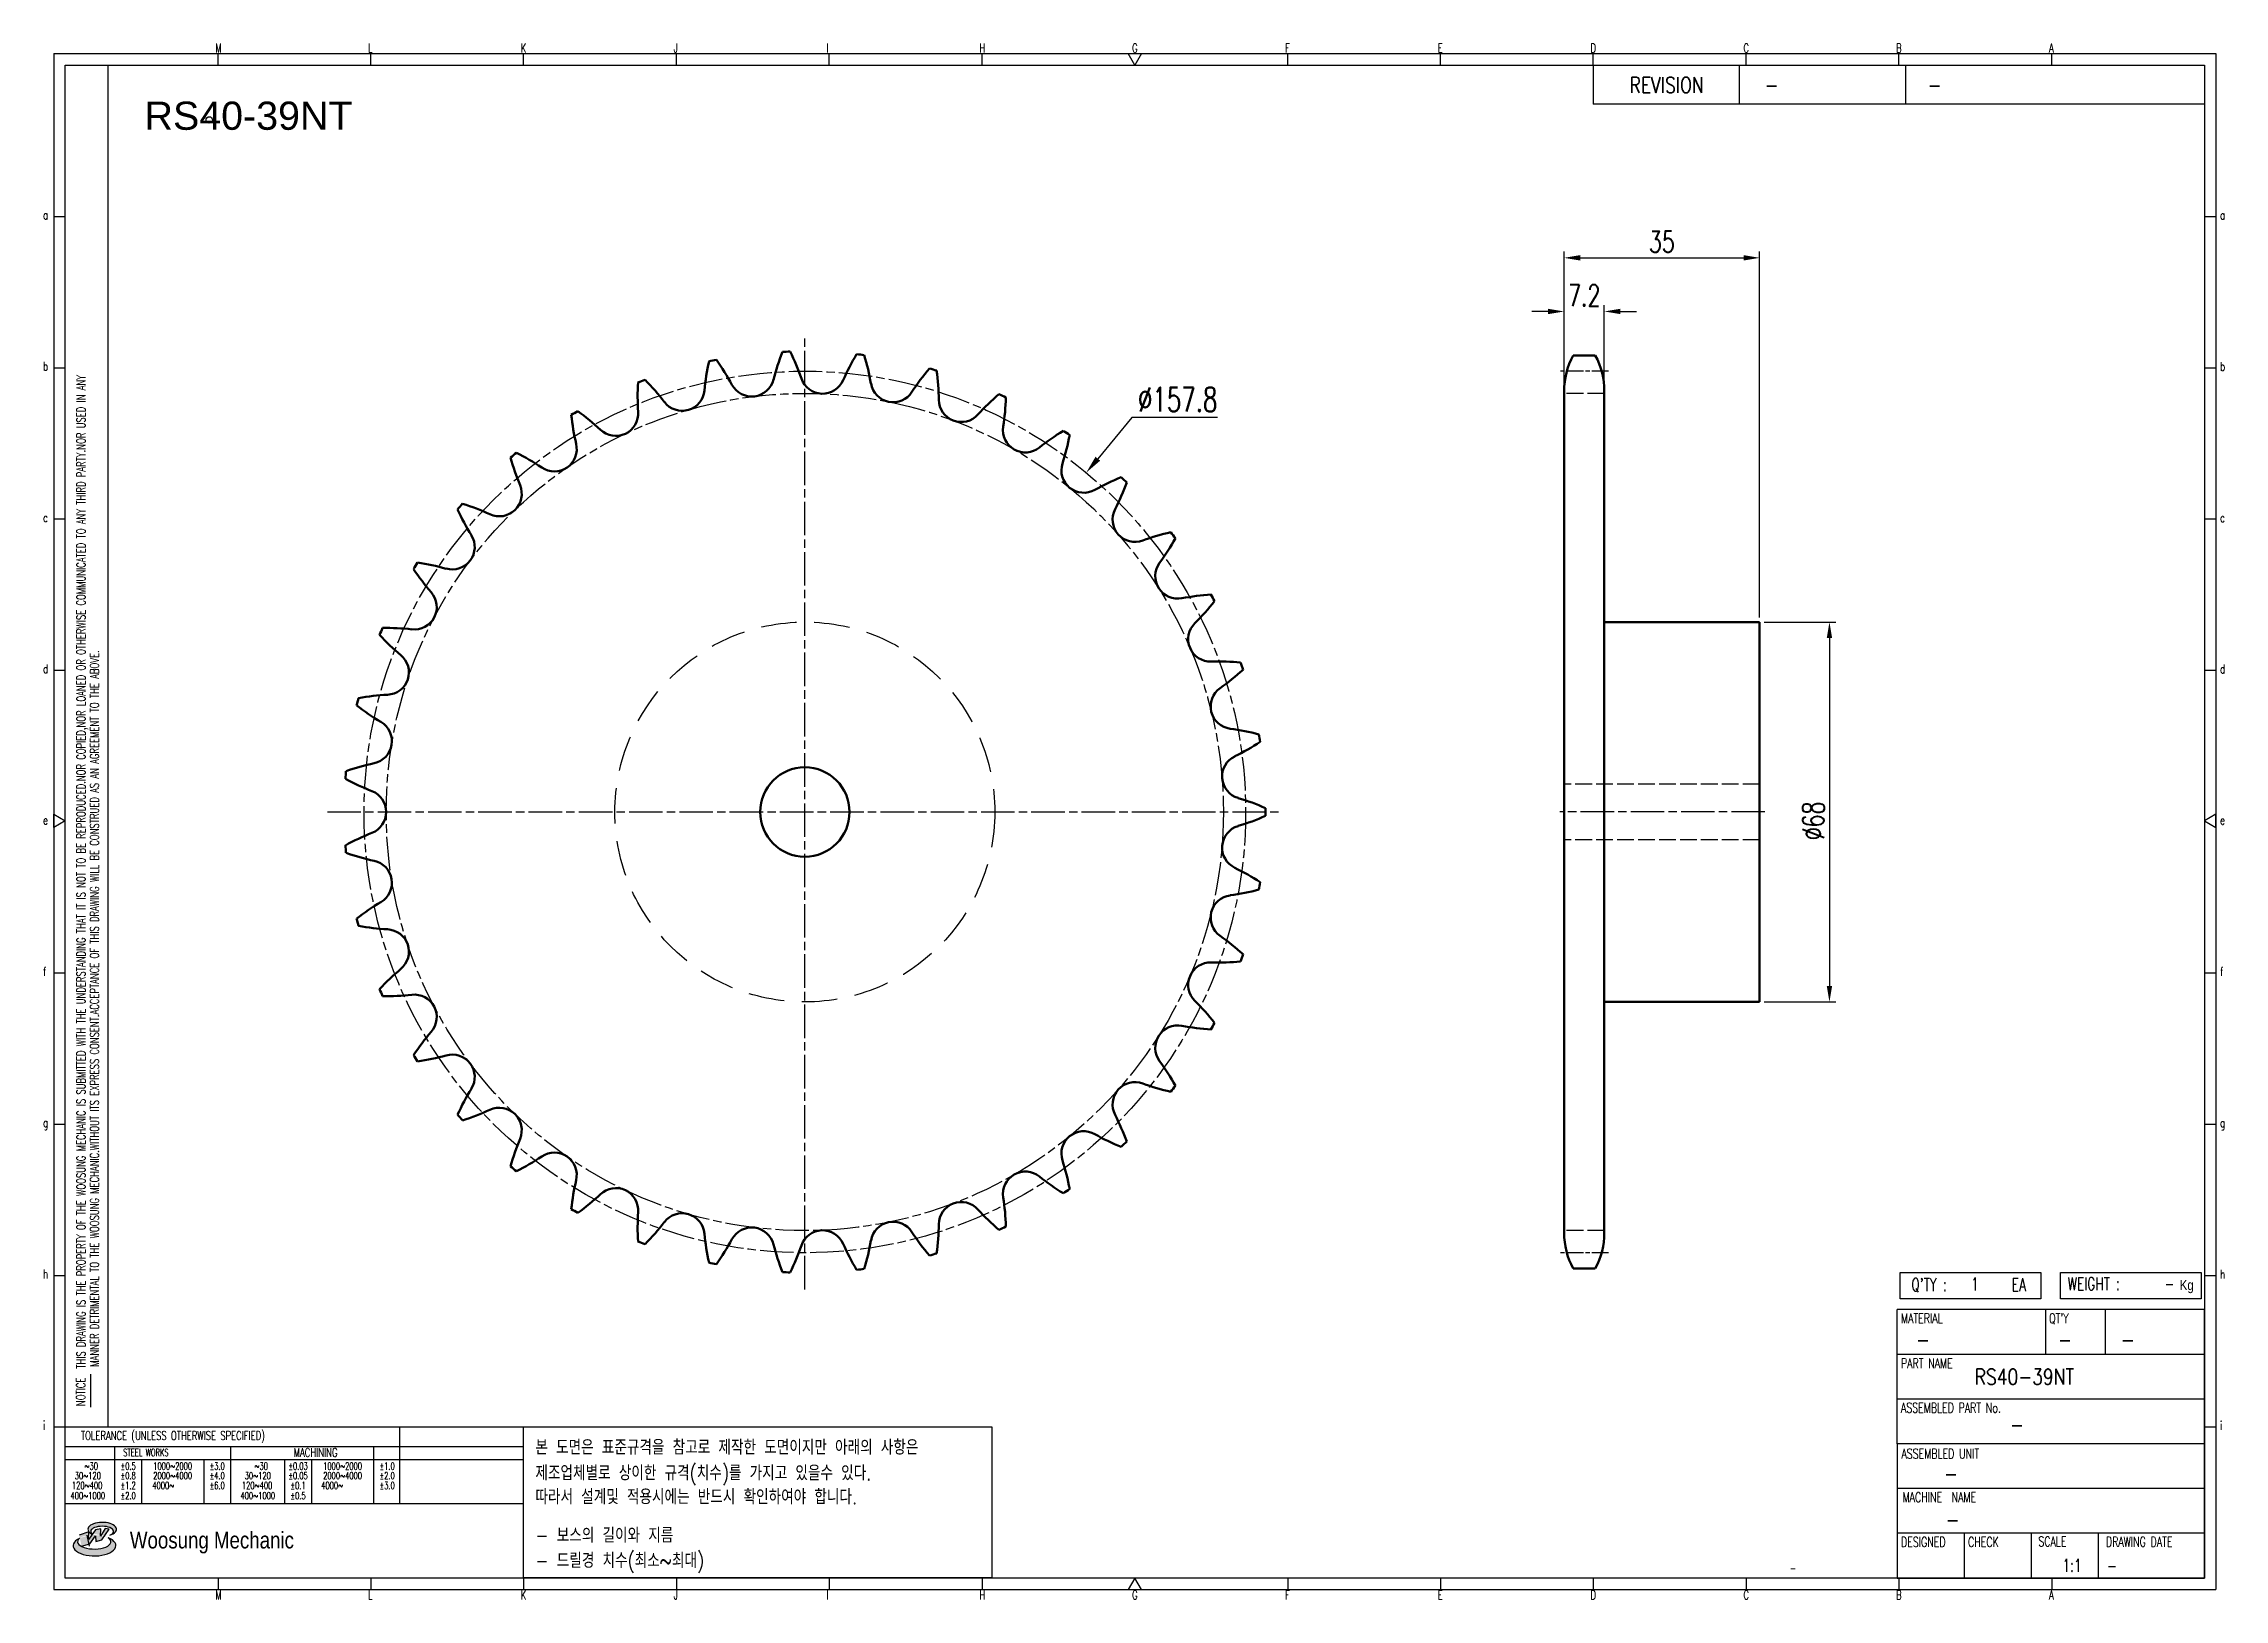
# Model space of a CAD drawing. Header units: millimetres. Extents: x 24041 to 24431, y 30 to 308.
import ezdxf
from ezdxf.enums import TextEntityAlignment as Align

# ---------------------------------------------------------------- set-up
doc = ezdxf.new("R2010")
doc.units = ezdxf.units.MM
for name, pattern in [('AM_ISO02W050', [7.5, 6, -1.5]), ('AM_ISO02W050x2', [3.75, 3, -0.75]), ('AM_ISO08W050', [18, 12, -1.5, 3, -1.5]), ('AM_ISO08W050x2', [9, 6, -0.75, 1.5, -0.75]), ('HIDDEN', [9.525, 6.35, -3.175])]:
    doc.linetypes.add(name, pattern=pattern)
for name, color, linetype, lineweight in [('AM_0N', 7, 'Continuous', 50), ('AM_3N', 6, 'AM_ISO02W050', 25), ('AM_7', 4, 'AM_ISO08W050', 25), ('AM_7N', 4, 'AM_ISO08W050', 25)]:
    doc.layers.add(name, color=color, linetype=linetype, lineweight=lineweight)
for name, color, linetype in [('HL', 2, 'HIDDEN'), ('S-DIM', 7, 'Continuous'), ('TITLE', 7, 'Continuous'), ('도면레이아웃', 7, 'Continuous')]:
    doc.layers.add(name, color=color, linetype=linetype)
doc.styles.add('HAN', font='ROMANS.shx', dxfattribs={"width": 0.7, "bigfont": 'whgtxt.shx'})
doc.styles.add('HKD_ST2', font='romans.shx', dxfattribs={"width": 0.7, "height": 4, "bigfont": '@extfont2.shx'})
doc.styles.add('HSG', font='SIMPLEX.shx', dxfattribs={"width": 0.7, "bigfont": 'HSG.shx'})
doc.styles.add('ROMANS', font='romans.shx', dxfattribs={"width": 0.7, "bigfont": 'whgtxt.shx'})
doc.styles.add('SLDTEXTSTYLE4', font='arial.ttf', dxfattribs={"width": 0.8})
doc.styles.get("Standard").update_dxf_attribs({"font": 'arial.ttf'})
doc.dimstyles.new('APP4', dxfattribs={"dimscale": 1.6, "dimtxt": 2.4, "dimasz": 1.8, "dimexe": 0.7, "dimexo": 0.5, "dimgap": 0.6, "dimtad": 1, "dimtoh": 1, "dimdec": 1, "dimrnd": 0.01, "dimzin": 9, "dimdsep": 46, "dimtxsty": 'HSG', "dimcen": 0, "dimclrd": 1, "dimclre": 1, "dimclrt": 256, "dimazin": 2, "dimtp": 1, "dimtm": 1, "dimtfac": 0.5, "dimtdec": 1, "dimtofl": 0, "dimtmove": 0, "dimatfit": 3, "dimfxl": 0, "dimtvp": 1, "dimtolj": 2, "dimlwd": -1, "dimlwe": -1, "dimarcsym": 0})
doc.dimstyles.new('APP8', dxfattribs={"dimscale": 1.8, "dimtxt": 2.4, "dimasz": 1.8, "dimexe": 0.7, "dimexo": 0.5, "dimgap": 0.6, "dimtad": 1, "dimtoh": 1, "dimdec": 1, "dimrnd": 0.01, "dimzin": 9, "dimdsep": 46, "dimtxsty": 'HSG', "dimcen": 0, "dimclrd": 1, "dimclre": 1, "dimclrt": 256, "dimazin": 2, "dimtp": 1, "dimtm": 1, "dimtfac": 0.5, "dimtdec": 1, "dimtofl": 0, "dimtmove": 0, "dimatfit": 3, "dimfxl": 0, "dimtvp": 1, "dimtolj": 2, "dimlwd": -1, "dimlwe": -1, "dimarcsym": 0})

# ---------------------------------------------------------------- blocks, each defined once
blk = doc.blocks.new('SUYWSHJH')
at = {"layer": '도면레이아웃'}
h = blk.add_hatch(color=10, dxfattribs=at)
h.paths.add_polyline_path([(1.544, 35.177), (1.554, 34.966), (1.779, 35.034), (2.054, 35.422), (1.908, 35.446), (1.728, 35.167), (1.741, 35.439), (1.547, 35.405), (1.292, 35.041), (1.295, 35.33), (0.943, 35.208), (1.03, 34.8), (1.336, 34.885)])
edge = h.paths.add_edge_path()
edge.add_ellipse((1.795, 35.421), major_axis=(-0.53, 0), ratio=0.487785, start_angle=122.36065, end_angle=403.39574)
edge.add_line((1.411, 35.244), (1.419, 35.261))
edge.add_ellipse((1.798, 35.344), major_axis=(-0.423, 0), ratio=0.444396, start_angle=131.58977, end_angle=386.19408, ccw=False)
edge = h.paths.add_edge_path()
edge.add_ellipse((1.512, 34.815), major_axis=(-0.793, 0), ratio=0.480113, start_angle=314.67633, end_angle=590.85213)
edge.add_ellipse((1.501, 34.958), major_axis=(-0.62, 0), ratio=0.43311, start_angle=331.7024, end_angle=574.42495, ccw=False)
for p, q in [((0, 90.118), (80.15, 90.118)), ((0, 90.118), (0, 33.191)), ((6.089, 89.693), (6.089, 90.118)), ((11.753, 89.693), (11.753, 90.118)), ((17.418, 89.693), (17.418, 90.118)), ((23.082, 89.693), (23.082, 90.118)), ((28.746, 89.693), (28.746, 90.118)), ((34.411, 89.693), (34.411, 90.118)), ((45.739, 89.693), (45.739, 90.118)), ((51.404, 89.693), (51.404, 90.118)), ((57.068, 89.693), (57.068, 90.118)), ((62.732, 89.693), (62.732, 90.118)), ((68.397, 89.693), (68.397, 90.118)), ((74.061, 89.693), (74.061, 90.118)), ((80.15, 90.118), (80.15, 33.191)), ((0, 84.085), (0.425, 84.085)), ((79.725, 84.085), (80.15, 84.085)), ((0, 78.478), (0.425, 78.478)), ((79.725, 78.478), (80.15, 78.478)), ((0, 72.87), (0.425, 72.87)), ((79.725, 72.87), (80.15, 72.87)), ((0, 67.262), (0.425, 67.262)), ((79.725, 67.262), (80.15, 67.262)), ((0, 56.047), (0.425, 56.047)), ((79.725, 56.047), (80.15, 56.047)), ((0, 50.439), (0.425, 50.439)), ((79.725, 50.439), (80.15, 50.439)), ((0, 44.832), (0.425, 44.832)), ((79.725, 44.832), (80.15, 44.832)), ((1.377, 39.947), (1.377, 41.174)), ((0, 39.224), (0.425, 39.224)), ((79.725, 39.224), (80.15, 39.224)), ((0, 33.191), (80.15, 33.191)), ((6.089, 33.616), (6.089, 33.191)), ((11.753, 33.616), (11.753, 33.191)), ((17.418, 33.616), (17.418, 33.191)), ((23.082, 33.616), (23.082, 33.191)), ((28.746, 33.616), (28.746, 33.191)), ((34.411, 33.616), (34.411, 33.191)), ((45.739, 33.616), (45.739, 33.191)), ((51.404, 33.616), (51.404, 33.191)), ((57.068, 33.616), (57.068, 33.191)), ((62.732, 33.616), (62.732, 33.191)), ((68.397, 33.616), (68.397, 33.191)), ((74.061, 33.616), (74.061, 33.191))]:
    blk.add_line(p, q)
at = {"color": 2}
for p, q in [((2.017, 39.224), (2.017, 89.693)), ((0.425, 39.224), (17.418, 39.224)), ((12.816, 39.224), (12.816, 36.382)), ((17.418, 33.616), (17.418, 39.224)), ((0.425, 38.487), (17.418, 38.487)), ((0.425, 38.012), (17.418, 38.012)), ((2.257, 38.487), (2.257, 36.382)), ((3.257, 38.012), (3.257, 36.382)), ((5.557, 38.012), (5.557, 36.382)), ((6.557, 38.5), (6.557, 36.382)), ((8.557, 38.012), (8.557, 36.382)), ((9.557, 38.026), (9.557, 36.382)), ((11.857, 38.487), (11.857, 36.382)), ((0.425, 36.382), (17.418, 36.382))]:
    blk.add_line(p, q, dxfattribs=at)
at = {"color": 6, "ltscale": 0.5}
for p, q in [((57.068, 89.693), (57.068, 88.246)), ((62.47, 89.693), (62.47, 88.246)), ((68.635, 89.693), (68.635, 88.246)), ((79.725, 88.246), (57.068, 88.246)), ((68.336, 38.59), (68.336, 43.563)), ((79.725, 43.563), (68.336, 43.563)), ((73.827, 43.563), (73.827, 41.905)), ((76.037, 43.563), (76.037, 41.905)), ((79.725, 38.59), (79.725, 43.563)), ((79.725, 41.905), (68.336, 41.905)), ((79.725, 40.248), (68.336, 40.248)), ((68.336, 38.59), (68.336, 33.616)), ((79.725, 38.59), (68.336, 38.59)), ((79.725, 33.616), (79.725, 38.59)), ((79.725, 36.932), (68.336, 36.932)), ((79.725, 35.274), (68.336, 35.274)), ((70.822, 33.616), (70.822, 35.274)), ((73.309, 33.616), (73.309, 35.274)), ((75.796, 33.616), (75.796, 35.274)), ((68.336, 33.616), (79.725, 33.616))]:
    blk.add_line(p, q, dxfattribs=at)
for points in [[(40.075, 89.693), (39.83, 90.118), (40.32, 90.118)], [(0.425, 89.693), (79.725, 89.693), (79.725, 33.616), (0.425, 33.616)], [(0.425, 61.679), (0, 61.433), (0, 61.924)], [(79.725, 61.679), (80.15, 61.433), (80.15, 61.924)], [(40.075, 33.616), (39.83, 33.191), (40.32, 33.191)]]:
    blk.add_lwpolyline(points, close=True)
at = {"layer": 'TITLE', "color": 20}
for p, q in [((68.449, 43.961), (68.449, 44.936)), ((68.449, 44.936), (73.654, 44.936)), ((73.654, 44.936), (73.654, 43.961)), ((74.39, 43.961), (74.39, 44.936)), ((74.39, 44.936), (79.595, 44.936)), ((79.595, 44.936), (79.595, 43.961)), ((73.654, 43.961), (68.449, 43.961)), ((79.595, 43.961), (74.39, 43.961))]:
    blk.add_line(p, q, dxfattribs=at)
at = {"layer": '도면레이아웃'}
for p, q in [((1.295, 35.33), (0.943, 35.208)), ((1.03, 34.8), (1.336, 34.885)), ((1.224, 35.208), (1.311, 34.8)), ((1.224, 35.208), (1.224, 35.208)), ((1.547, 35.405), (1.292, 35.041)), ((1.292, 35.041), (1.295, 35.33)), ((1.336, 34.885), (1.544, 35.177)), ((1.419, 35.261), (1.411, 35.244)), ((1.544, 35.177), (1.554, 34.966)), ((1.741, 35.439), (1.547, 35.405)), ((1.554, 34.966), (1.779, 35.034)), ((1.908, 35.446), (1.728, 35.167)), ((1.728, 35.167), (1.741, 35.439)), ((1.779, 35.034), (2.054, 35.422)), ((2.054, 35.422), (1.908, 35.446))]:
    blk.add_line(p, q, dxfattribs=at)
for centre, major_axis, ratio, start_param, end_param in [((1.795, 35.421), (-0.53, 0), 0.487785, 2.135596, 7.040584), ((1.512, 34.815), (-0.793, 0), 0.480113, 5.492138, 10.312315), ((1.501, 34.958), (-0.62, 0), 0.43311, 5.789299, 10.025607), ((1.798, 35.344), (-0.423, 0), 0.444396, 2.296675, 6.740358)]:
    blk.add_ellipse(centre, major_axis=major_axis, ratio=ratio, start_param=start_param, end_param=end_param, dxfattribs=at)
at = {"color": 4, "style": 'HKD_ST2', "width": 0.7}
for s, p in [('M', (5.988, 90.164)), ('L', (11.652, 90.164)), ('K', (17.316, 90.164)), ('J', (22.981, 90.164)), ('I', (28.645, 90.164)), ('H', (34.309, 90.164)), ('G', (39.974, 90.164)), ('F', (45.638, 90.164)), ('E', (51.302, 90.164)), ('D', (56.967, 90.164)), ('C', (62.631, 90.164)), ('B', (68.295, 90.164)), ('A', (73.96, 90.164)), ('a', (-0.395, 83.976)), ('a', (80.305, 83.97)), ('b', (-0.395, 78.368)), ('b', (80.305, 78.362)), ('c', (-0.395, 72.76)), ('c', (80.305, 72.754)), ('d', (-0.395, 67.153)), ('d', (80.305, 67.147)), ('e', (-0.395, 61.545)), ('e', (80.305, 61.539)), ('f', (-0.395, 55.937)), ('f', (80.305, 55.931)), ('g', (-0.395, 50.33)), ('g', (80.305, 50.324)), ('h', (-0.395, 44.722)), ('h', (80.305, 44.716)), ('i', (-0.395, 39.114)), ('i', (80.305, 39.108)), ('M', (5.988, 32.824)), ('L', (11.652, 32.824)), ('K', (17.316, 32.824)), ('J', (22.981, 32.824)), ('I', (28.645, 32.824)), ('H', (34.309, 32.824)), ('G', (39.974, 32.824)), ('F', (45.638, 32.824)), ('E', (51.302, 32.824)), ('D', (56.967, 32.824)), ('C', (62.631, 32.824)), ('B', (68.295, 32.824)), ('A', (73.96, 32.824))]:
    blk.add_text(s, height=0.326, dxfattribs=at).set_placement(p)
for s, height, style, width, p in [('REVISION', 0.5806, 'HAN', 0.8, (58.415, 88.664)), ('-', 0.581, 'HAN', 0.8, (63.426, 88.664)), ('-', 0.581, 'HAN', 0.8, (69.468, 88.664)), ("Q'TY : ", 0.4746, 'HKD_ST2', 0.7, (68.857, 44.253)), ('1', 0.475, 'HKD_ST2', 0.7, (71.071, 44.275)), ('EA', 0.4746, 'HKD_ST2', 0.7, (72.578, 44.253)), ('WEIGHT : ', 0.4746, 'HKD_ST2', 0.7, (74.65, 44.286)), ('-', 0.581, 'HAN', 0.8, (69.029, 42.157)), ('-', 0.581, 'HAN', 0.8, (74.289, 42.157)), ('-', 0.581, 'HAN', 0.8, (76.623, 42.157)), ('-', 0.581, 'HAN', 0.8, (72.515, 39.013)), ('-', 0.581, 'HAN', 0.8, (70.067, 37.189)), ('-', 0.581, 'HAN', 0.8, (70.126, 35.48)), ('1:1', 0.4746, 'HKD_ST2', 0.7, (74.458, 33.848)), ('-', 0.475, 'HKD_ST2', 0.7, (76.112, 33.837))]:
    blk.add_text(s, height=height, dxfattribs=dict(style=style, width=width)).set_placement(p)
at = {"color": 6, "style": 'HKD_ST2', "width": 0.7}
for s, p in [(' THIS DRAWING IS THE PROPERTY OF THE WOOSUNG MECHANIC IS SUBMITTED WITH THE UNDERSTANDING THAT IT IS NOT TO BE REPRODUCED.NOR COPIED,NOR LOANED OR OTHERWISE COMMUNICATED TO ANY THIRD PARTY.NOR USED IN ANY', (1.173, 41.217)), ('MANNER DETRIMENTAL TO THE WOOSUNG MECHANIC.WITHOUT ITS EXPRESS CONSENT.ACCEPTANCE OF THIS DRAWING WILL BE CONSTRUED AS AN AGREEMENT TO THE ABOVE.', (1.672, 41.447))]:
    blk.add_text(s, height=0.326266, rotation=90, dxfattribs=at).set_placement(p)
at = {"style": 'HKD_ST2', "width": 0.7}
blk.add_text('-', height=0.475, dxfattribs=at).set_placement((78.613, 44.286), align=Align.RIGHT)
at = {"color": 4, "style": 'HKD_ST2', "width": 0.7}
for s, height, p in [('MATERIAL', 0.3651, (68.474, 43.425)), ("QT'Y", 0.3651, (73.965, 43.425)), ('PART NAME', 0.3651, (68.474, 41.756)), ('ASSEMBLED PART No.', 0.36511, (68.474, 40.109)), ('ASSEMBLED UNIT', 0.36511, (68.49, 38.408)), ('MACHINE  NAME', 0.36511, (68.532, 36.794)), ('DESIGNED', 0.3651, (68.474, 35.136)), ('CHECK', 0.3651, (70.961, 35.136)), ('SCALE', 0.3651, (73.566, 35.153)), ('DRAWING DATE', 0.36511, (76.071, 35.141))]:
    blk.add_text(s, height=height, dxfattribs=at).set_placement(p, align=Align.TOP_LEFT)
at = {"style": 'HKD_ST2', "width": 0.7}
blk.add_text('NOTICE', height=0.3263, rotation=90, dxfattribs=at).set_placement((1.163, 39.988))
for s, height, style, width, p in [('TOLERANCE (UNLESS OTHERWISE SPECIFIED)', 0.32627, 'HKD_ST2', 0.7, (4.417, 38.896)), ('-', 0.326, 'ROMANS', 0.65, (64.469, 33.975))]:
    blk.add_text(s, height=height, dxfattribs=dict(style=style, width=width)).set_placement(p, align=Align.MIDDLE_CENTER)
at = {"color": 4, "style": 'HKD_ST2', "width": 0.7}
for s, height, p in [('STEEL WORKS', 0.26101, (3.416, 38.268)), ('MACHINING', 0.3263, (9.707, 38.27)), ('%%P0.5', 0.261, (2.757, 37.762)), ('%%P0.8', 0.261, (2.757, 37.411)), ('%%P3.0', 0.261, (6.057, 37.762)), ('%%P4.0', 0.261, (6.057, 37.411)), ('%%P0.03', 0.261, (9.057, 37.762)), ('%%P0.05', 0.261, (9.057, 37.411)), ('%%P1.0', 0.261, (12.357, 37.762)), ('%%P2.0', 0.261, (12.357, 37.411)), ('%%P1.2', 0.261, (2.757, 37.045)), ('%%P2.0', 0.261, (2.757, 36.67)), ('%%P6.0', 0.261, (6.057, 37.045)), ('%%P0.1', 0.261, (9.057, 37.045)), ('%%P0.5', 0.261, (9.057, 36.67)), ('%%P3.0', 0.261, (12.357, 37.045))]:
    blk.add_text(s, height=height, dxfattribs=at).set_placement(p, align=Align.MIDDLE)
for s, height, p in [('30%%126120', 0.261, (1.263, 37.411)), ('%%12630', 0.261, (1.389, 37.762)), ('2000%%1264000', 0.26101, (4.407, 37.411)), ('1000%%1262000', 0.26101, (4.407, 37.762)), ('30%%126120', 0.261, (7.563, 37.411)), ('%%12630', 0.261, (7.689, 37.762)), ('2000%%1264000', 0.26101, (10.707, 37.411)), ('1000%%1262000', 0.26101, (10.707, 37.762)), ('400%%1261000', 0.26101, (1.263, 36.67)), ('120%%126400', 0.26101, (1.237, 37.045)), ('4000%%126', 0.261, (4.061, 37.045)), ('400%%1261000', 0.26101, (7.563, 36.67)), ('120%%126400', 0.26101, (7.537, 37.045)), ('4000%%126', 0.261, (10.321, 37.045))]:
    blk.add_text(s, height=height, dxfattribs=at).set_placement(p, align=Align.MIDDLE_CENTER)
at = {"color": 1, "style": 'SLDTEXTSTYLE4', "width": 0.8}
blk.add_text('Woosung Mechanic', height=0.61957, dxfattribs=at).set_placement((2.822, 34.711))
at = {"layer": 'TITLE', "width": 0.8}
blk.add_text('Kg', height=0.3789, dxfattribs=at).set_placement((78.807, 44.286))
blk = doc.blocks.new('*D2')
at = {"layer": 'Defpoints', "color": 0, "transparency": 16777216}
for p in [(24227.68, 231.58), (24126.94, 110.08)]:
    blk.add_point(p, dxfattribs=at)
at = {"layer": 'S-DIM', "color": 1, "transparency": 16777216}
for p, q in [((24235.85, 241.42), (24229.75, 234.07)), ((24251.18, 241.42), (24235.85, 241.42))]:
    blk.add_line(p, q, dxfattribs=at)
blk.add_solid([(24229.34, 234.41), (24230.17, 233.72), (24227.68, 231.58)], dxfattribs=at)
at = {"layer": 'S-DIM', "transparency": 16777216, "insert": (24244.05, 244.66), "char_height": 4.32, "attachment_point": 5, "style": 'HSG'}
blk.add_mtext('\\A2;∅157.8', dxfattribs=at)
blk = doc.blocks.new('*D3')
at = {"layer": 'Defpoints', "color": 0, "transparency": 16777216}
for p in [(24320.43, 260.43), (24313.23, 245.77), (24320.43, 245.77)]:
    blk.add_point(p, dxfattribs=at)
at = {"layer": 'S-DIM', "color": 1, "transparency": 16777216}
for p, q in [((24310.35, 260.43), (24307.47, 260.43)), ((24313.23, 246.57), (24313.23, 261.55)), ((24320.43, 246.57), (24320.43, 261.55)), ((24323.31, 260.43), (24326.19, 260.43))]:
    blk.add_line(p, q, dxfattribs=at)
for points in [[(24310.35, 260.91), (24310.35, 259.95), (24313.23, 260.43)], [(24323.31, 260.91), (24323.31, 259.95), (24320.43, 260.43)]]:
    blk.add_solid(points, dxfattribs=at)
at = {"layer": 'S-DIM', "transparency": 16777216, "insert": (24316.83, 263.31), "char_height": 3.84, "attachment_point": 5, "style": 'HSG'}
blk.add_mtext('\\A2;7.2', dxfattribs=at)
blk = doc.blocks.new('*D4')
at = {"layer": 'Defpoints', "color": 0, "transparency": 16777216}
for p in [(24348.23, 270.03), (24313.23, 245.77), (24348.23, 204.83)]:
    blk.add_point(p, dxfattribs=at)
at = {"layer": 'S-DIM', "color": 1, "transparency": 16777216}
for p, q in [((24313.23, 246.57), (24313.23, 271.15)), ((24316.11, 270.03), (24345.35, 270.03)), ((24348.23, 205.63), (24348.23, 271.15))]:
    blk.add_line(p, q, dxfattribs=at)
for points in [[(24316.11, 270.51), (24316.11, 269.55), (24313.23, 270.03)], [(24345.35, 270.51), (24345.35, 269.55), (24348.23, 270.03)]]:
    blk.add_solid(points, dxfattribs=at)
at = {"layer": 'S-DIM', "transparency": 16777216, "insert": (24330.73, 272.91), "char_height": 3.84, "attachment_point": 5, "style": 'HSG'}
blk.add_mtext('\\A2;35', dxfattribs=at)
blk = doc.blocks.new('*D5')
at = {"layer": 'Defpoints', "color": 0, "transparency": 16777216}
for p in [(24348.23, 204.83), (24348.23, 136.83), (24360.73, 136.83)]:
    blk.add_point(p, dxfattribs=at)
at = {"layer": 'S-DIM', "color": 1, "transparency": 16777216}
for p, q in [((24349.03, 204.83), (24361.85, 204.83)), ((24360.73, 201.95), (24360.73, 139.71)), ((24349.03, 136.83), (24361.85, 136.83))]:
    blk.add_line(p, q, dxfattribs=at)
for points in [[(24360.25, 201.95), (24361.21, 201.95), (24360.73, 204.83)], [(24360.25, 139.71), (24361.21, 139.71), (24360.73, 136.83)]]:
    blk.add_solid(points, dxfattribs=at)
at = {"layer": 'S-DIM', "transparency": 16777216, "insert": (24357.85, 169.23), "char_height": 3.84, "attachment_point": 5, "rotation": 90, "style": 'HSG'}
blk.add_mtext('\\A2;%%c68', dxfattribs=at)

msp = doc.modelspace()

# ---------------------------------------------------------------- linework, layer by layer
at = {"color": 4}
msp.add_lwpolyline([(24126.96, 60.79), (24210.81, 60.79), (24210.81, 33.71), (24126.96, 33.71)], close=True, dxfattribs=at)
msp.add_circle((24070.69, 294.71), 0.583)
at = {"layer": 'AM_0N'}
for p, q in [((24314.85, 252.55), (24318.82, 252.55)), ((24313.23, 246.15), (24313.23, 95.51)), ((24320.43, 246.15), (24320.43, 95.51)), ((24320.43, 204.83), (24348.23, 204.83)), ((24348.23, 204.83), (24348.23, 136.83)), ((24320.43, 136.83), (24348.23, 136.83)), ((24314.85, 89.11), (24318.82, 89.11))]:
    msp.add_line(p, q, dxfattribs=at)
msp.add_circle((24177.31, 170.83), 8, dxfattribs=at)
for centre, radius, start, end in [((24198.31, 242.9), 39.11, 167.3211, 175), ((24177.31, 170.83), 82.47, 101.0657, 102.0113), ((24129.74, 228.91), 39.11, 28.0769, 35.7558), ((24209.6, 238.6), 39.11, 158.0903, 165.7692), ((24177.31, 170.83), 82.47, 91.8349, 92.7805), ((24139.68, 235.79), 39.11, 18.8462, 26.5251), ((24220.06, 232.55), 39.11, 148.8595, 156.5385), ((24177.31, 170.83), 82.47, 82.6041, 83.5497), ((24150.58, 240.98), 39.11, 9.6154, 17.2943), ((24229.4, 224.89), 39.11, 139.6288, 147.3077), ((24177.31, 170.83), 82.47, 73.3733, 74.319), ((24326.73, 246.15), 13.5, 151.7009, 180), ((24306.93, 246.15), 13.5, 0, 28.2991), ((24186.48, 245.34), 39.11, 176.5518, 184.2308), ((24177.31, 170.83), 82.47, 110.2964, 111.242), ((24121.04, 220.52), 39.11, 37.3077, 44.9866), ((24155.35, 246.66), 4.01, 217.3077, 355), ((24167.8, 249.21), 4.01, 208.0769, 345.7692), ((24180.49, 249.72), 4.01, 198.8462, 336.5385), ((24193.11, 248.19), 4.01, 189.6154, 327.3077), ((24162.18, 244.36), 39.11, 0.3846, 8.0635), ((24177.31, 170.83), 82.47, 119.5272, 120.4728), ((24113.8, 210.85), 39.11, 46.5385, 54.2174), ((24143.47, 242.16), 4.01, 226.5385, 4.2308), ((24205.31, 244.65), 4.01, 180.3846, 318.0769), ((24237.4, 215.83), 39.11, 130.398, 138.0769), ((24177.31, 170.83), 82.47, 64.1426, 65.0882), ((24174.18, 245.84), 39.11, 351.1538, 358.8328), ((24174.41, 245.84), 39.11, 185.7826, 193.4615), ((24216.79, 239.2), 4.01, 171.1538, 308.8462), ((24243.84, 205.61), 39.11, 121.1672, 128.8462), ((24186.25, 245.37), 39.11, 341.9231, 349.602), ((24177.31, 170.83), 82.47, 54.9118, 55.8574), ((24177.31, 170.83), 82.47, 128.758, 129.7036), ((24162.41, 244.41), 39.11, 195.0134, 202.6923), ((24108.2, 200.15), 39.11, 55.7692, 63.4482), ((24132.46, 235.8), 4.01, 235.7692, 13.4615), ((24227.25, 231.99), 4.01, 161.9231, 299.6154), ((24248.56, 194.49), 39.11, 111.9365, 119.6154), ((24177.31, 170.83), 82.47, 45.681, 46.6267), ((24122.62, 227.77), 4.01, 245, 22.6923), ((24198.09, 242.97), 39.11, 332.6923, 340.3712), ((24177.31, 170.83), 82.47, 137.9887, 138.9343), ((24150.8, 241.06), 39.11, 204.2442, 211.9231), ((24104.39, 188.68), 39.11, 65, 72.6789), ((24236.41, 223.18), 4.01, 152.6923, 290.3846), ((24114.2, 218.26), 4.01, 254.2308, 31.9231), ((24251.44, 182.76), 39.11, 102.7057, 110.3846), ((24209.39, 238.7), 39.11, 323.4615, 331.1405), ((24177.31, 170.83), 82.47, 36.4503, 37.3959), ((24177.31, 170.83), 82.47, 147.2195, 148.1651), ((24102.47, 176.75), 39.11, 74.2308, 81.9097), ((24244.05, 213.03), 4.01, 143.4615, 281.1538), ((24139.88, 235.9), 39.11, 213.4749, 221.1538), ((24107.4, 207.52), 4.01, 263.4615, 41.1538), ((24252.39, 170.71), 39.11, 93.4749, 101.1538), ((24219.87, 232.68), 39.11, 314.2308, 321.9097), ((24177.31, 170.83), 82.47, 27.2195, 28.1651), ((24177.31, 170.83), 82.47, 156.4503, 157.3959), ((24102.49, 164.67), 39.11, 83.4615, 91.1405), ((24249.95, 201.77), 4.01, 134.2308, 271.9231), ((24129.92, 229.05), 39.11, 222.7057, 230.3846), ((24102.42, 195.83), 4.01, 272.6923, 50.3846), ((24251.4, 158.67), 39.11, 84.2442, 91.9231), ((24229.24, 225.05), 39.11, 305, 312.6789), ((24177.31, 170.83), 82.47, 17.9887, 18.9343), ((24104.45, 152.75), 39.11, 92.6923, 100.3712), ((24253.97, 189.72), 4.01, 125, 262.6923), ((24177.31, 170.83), 82.47, 165.681, 166.6267), ((24121.2, 220.7), 39.11, 231.9365, 239.6154), ((24099.38, 183.49), 4.01, 281.9231, 59.6154), ((24248.49, 146.94), 39.11, 75.0134, 82.6923), ((24177.31, 170.83), 82.47, 8.758, 9.7036), ((24256.01, 177.18), 4.01, 115.7692, 253.4615), ((24237.26, 216.02), 39.11, 295.7692, 303.4482), ((24177.31, 170.83), 82.47, 174.9118, 175.8574), ((24113.92, 211.05), 39.11, 241.1672, 248.8462), ((24108.29, 141.29), 39.11, 101.9231, 109.602), ((24098.36, 170.83), 4.01, 291.1538, 68.8462), ((24243.74, 135.84), 39.11, 65.7826, 73.4615), ((24256.01, 164.47), 4.01, 106.5385, 244.2308), ((24243.74, 205.82), 39.11, 286.5385, 294.2174), ((24177.31, 170.83), 82.47, 359.5272, 0.4728), ((24113.92, 130.6), 39.11, 111.1538, 118.8328), ((24177.31, 170.83), 82.47, 184.1426, 185.0882), ((24108.29, 200.36), 39.11, 250.398, 258.0769), ((24099.38, 158.16), 4.01, 300.3846, 78.0769), ((24237.26, 125.63), 39.11, 56.5518, 64.2308), ((24248.49, 194.71), 39.11, 277.3077, 284.9866), ((24177.31, 170.83), 82.47, 350.2964, 351.242), ((24121.2, 120.96), 39.11, 120.3846, 128.0635), ((24253.97, 151.93), 4.01, 97.3077, 235), ((24177.31, 170.83), 82.47, 193.3733, 194.319), ((24104.45, 188.91), 39.11, 259.6288, 267.3077), ((24102.42, 145.82), 4.01, 309.6154, 87.3077), ((24229.24, 116.6), 39.11, 47.3211, 55), ((24177.31, 170.83), 82.47, 341.0657, 342.0113), ((24129.92, 112.6), 39.11, 129.6154, 137.2943), ((24249.95, 139.88), 4.01, 88.0769, 225.7692), ((24251.4, 182.98), 39.11, 268.0769, 275.7558), ((24177.31, 170.83), 82.47, 202.6041, 203.5497), ((24102.49, 176.98), 39.11, 268.8595, 276.5385), ((24107.4, 134.13), 4.01, 318.8462, 96.5385), ((24219.87, 108.98), 39.11, 38.0903, 45.7692), ((24177.31, 170.83), 82.47, 331.8349, 332.7805), ((24139.88, 105.75), 39.11, 138.8462, 146.5251), ((24244.05, 128.63), 4.01, 78.8462, 216.5385), ((24252.39, 170.94), 39.11, 258.8462, 266.5251), ((24177.31, 170.83), 82.47, 211.8349, 212.7805), ((24102.47, 164.9), 39.11, 278.0903, 285.7692), ((24114.2, 123.4), 4.01, 328.0769, 105.7692), ((24209.39, 102.95), 39.11, 28.8595, 36.5385), ((24150.8, 100.59), 39.11, 148.0769, 155.7558), ((24236.41, 118.47), 4.01, 69.6154, 207.3077), ((24251.44, 158.9), 39.11, 249.6154, 257.2943), ((24177.31, 170.83), 82.47, 322.6041, 323.5497), ((24104.39, 152.97), 39.11, 287.3211, 295), ((24122.62, 113.88), 4.01, 337.3077, 115), ((24177.31, 170.83), 82.47, 221.0657, 222.0113), ((24227.25, 109.67), 4.01, 60.3846, 198.0769), ((24198.09, 98.68), 39.11, 19.6288, 27.3077), ((24162.41, 97.25), 39.11, 157.3077, 164.9866), ((24132.46, 105.85), 4.01, 346.5385, 124.2308), ((24248.56, 147.16), 39.11, 240.3846, 248.0635), ((24177.31, 170.83), 82.47, 313.3733, 314.319), ((24177.31, 170.83), 82.47, 230.2964, 231.242), ((24108.2, 141.51), 39.11, 296.5518, 304.2308), ((24216.79, 102.45), 4.01, 51.1538, 188.8462), ((24243.84, 136.04), 39.11, 231.1538, 238.8328), ((24186.25, 96.29), 39.11, 10.398, 18.0769), ((24174.41, 95.81), 39.11, 166.5385, 174.2174), ((24113.8, 130.8), 39.11, 305.7826, 313.4615), ((24143.47, 99.5), 4.01, 355.7692, 133.4615), ((24174.18, 95.82), 39.11, 1.1672, 8.8462), ((24177.31, 170.83), 82.47, 304.1426, 305.0882), ((24177.31, 170.83), 82.47, 239.5272, 240.4728), ((24186.48, 96.31), 39.11, 175.7692, 183.4482), ((24155.35, 94.99), 4.01, 5, 142.6923), ((24205.31, 97), 4.01, 41.9231, 179.6154), ((24237.4, 125.82), 39.11, 221.9231, 229.602), ((24177.31, 170.83), 82.47, 248.758, 249.7036), ((24121.04, 121.13), 39.11, 315.0134, 322.6923), ((24198.31, 98.75), 39.11, 185, 192.6789), ((24129.74, 112.75), 39.11, 324.2442, 331.9231), ((24167.8, 92.45), 4.01, 14.2308, 151.9231), ((24180.49, 91.94), 4.01, 23.4615, 161.1538), ((24150.58, 100.67), 39.11, 342.7057, 350.3846), ((24193.11, 93.47), 4.01, 32.6923, 170.3846), ((24229.4, 116.76), 39.11, 212.6923, 220.3712), ((24162.18, 97.29), 39.11, 351.9365, 359.6154), ((24177.31, 170.83), 82.47, 294.9118, 295.8574), ((24326.73, 95.51), 13.5, 180, 208.2991), ((24306.93, 95.51), 13.5, 331.7009, 0), ((24177.31, 170.83), 82.47, 257.9887, 258.9343), ((24209.6, 103.05), 39.11, 194.2308, 201.9097), ((24139.68, 105.87), 39.11, 333.4749, 341.1538), ((24220.06, 109.11), 39.11, 203.4615, 211.1405), ((24177.31, 170.83), 82.47, 285.681, 286.6267), ((24177.31, 170.83), 82.47, 267.2195, 268.1651), ((24177.31, 170.83), 82.47, 276.4503, 277.3959)]:
    msp.add_arc(centre, radius, start, end, dxfattribs=at)
at = {"layer": 'AM_3N', "linetype": 'AM_ISO02W050x2'}
for p, q in [((24320.43, 245.77), (24313.23, 245.77)), ((24320.43, 95.89), (24313.23, 95.89))]:
    msp.add_line(p, q, dxfattribs=at)
at = {"layer": 'AM_3N', "color": 2, "linetype": 'AM_ISO02W050x2'}
for p, q in [((24348.23, 175.83), (24313.23, 175.83)), ((24348.23, 165.83), (24313.23, 165.83))]:
    msp.add_line(p, q, dxfattribs=at)
at = {"layer": 'AM_7', "linetype": 'AM_ISO08W050x2'}
for p, q in [((24177.31, 85.36), (24177.31, 256.3)), ((24091.85, 170.83), (24262.78, 170.83)), ((24349.17, 170.83), (24312.47, 170.83))]:
    msp.add_line(p, q, dxfattribs=at)
for radius in [78.91, 74.94]:
    msp.add_circle((24177.31, 170.83), radius, dxfattribs=at)
at = {"layer": 'AM_7N', "linetype": 'AM_ISO08W050x2', "ltscale": 0.5}
for p, q in [((24321.2, 249.74), (24312.47, 249.74)), ((24321.2, 91.91), (24312.47, 91.91))]:
    msp.add_line(p, q, dxfattribs=at)
at = {"layer": 'HL'}
msp.add_circle((24177.31, 170.83), 34, dxfattribs=at)

# ---------------------------------------------------------------- block references
at = {"xscale": 4.829449391217032, "yscale": 4.829449391217032, "zscale": 4.829449391217032}
msp.add_blockref('SUYWSHJH', (24042.85, -128.64), dxfattribs=at)

# ---------------------------------------------------------------- texts
at = {"color": 2}
msp.add_text('RS40-39NT', height=5.046, dxfattribs=at).set_placement((24059.11, 292.95))
at = {"style": 'HAN', "width": 0.8}
msp.add_text('RS40-39NT', height=2.804, dxfattribs=at).set_placement((24386.74, 68.33))
at = {"color": 4, "style": 'HAN', "width": 0.8}
for s, p in [('본 도면은 표준규격을 참고로 제작한 도면이지만 아래의 사항은', (24129.07, 55.78)), ('제조업체별로 상이한 규격(치수)를 가지고 있을수 있다.', (24129.07, 51.18)), ('따라서 설계및 적용시에는 반드시 확인하여야 합니다.', (24129.07, 46.91)), ('- 보스의 길이와 지름', (24129.07, 40.03)), ('- 드릴경 치수(최소~최대)', (24129.07, 35.51))]:
    msp.add_text(s, height=2.6531, dxfattribs=at).set_placement(p)

# ---------------------------------------------------------------- dimensions: what is measured, and where the dimension line sits
at = {"layer": 'S-DIM'}
dim = msp.add_linear_dim(base=(24348.23, 270.03), p1=(24313.23, 245.77), p2=(24348.23, 204.83), dimstyle='APP4', dxfattribs=at)
dim.commit()
dim.dimension.update_dxf_attribs({"geometry": '*D4', "text_midpoint": (24330.73, 272.91)})
dim = msp.add_linear_dim(base=(24320.43, 260.43), p1=(24313.23, 245.77), p2=(24320.43, 245.77), dimstyle='APP4', dxfattribs=at)
dim.commit()
dim.dimension.update_dxf_attribs({"geometry": '*D3', "text_midpoint": (24316.83, 260.43), "dimtype": 128})
at = {"layer": 'S-DIM', "color": 3}
dim = msp.add_diameter_dim_2p(p1=(24126.94, 110.08), p2=(24227.68, 231.58), dimstyle='APP8', dxfattribs=at)
dim.commit()
dim.dimension.update_dxf_attribs({"geometry": '*D2', "text_midpoint": (24244.05, 241.42), "dimtype": 131})
at = {"layer": 'S-DIM'}
dim = msp.add_linear_dim(base=(24360.73, 136.83), p1=(24348.23, 204.83), p2=(24348.23, 136.83), angle=90, text='%%c<>', dimstyle='APP4', dxfattribs=at)
dim.commit()
dim.dimension.update_dxf_attribs({"geometry": '*D5', "text_midpoint": (24360.73, 169.23), "dimtype": 128})

doc.saveas('drawing.dxf')
